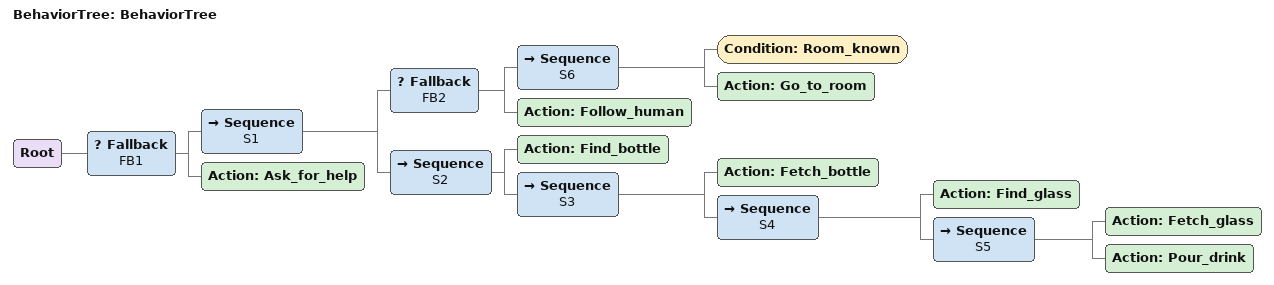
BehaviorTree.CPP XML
<root main_tree_to_execute="BehaviorTree">
    <BehaviorTree ID="BehaviorTree">
        <Root>
            <Fallback name="FB1">
                <Sequence name="S1">
                    <Fallback name="FB2">
                        <Sequence name="S6">
                            <Condition ID="Room_known"/>
                            <Action ID="Go_to_room"/>
                        </Sequence>
                        <Action ID="Follow_human"/>
                    </Fallback>
                    <Sequence name="S2">
                        <Action ID="Find_bottle"/>
                        <Sequence name="S3">
                            <Action ID="Fetch_bottle"/>
                            <Sequence name="S4">
                                <Action ID="Find_glass"/>
                                <Sequence name="S5">
                                    <Action ID="Fetch_glass"/>
                                    <Action ID="Pour_drink"/>
                                </Sequence>
                            </Sequence>
                        </Sequence>
                    </Sequence>
                </Sequence>
                <Action ID="Ask_for_help"/>
            </Fallback>
        </Root>
    </BehaviorTree>
</root>
